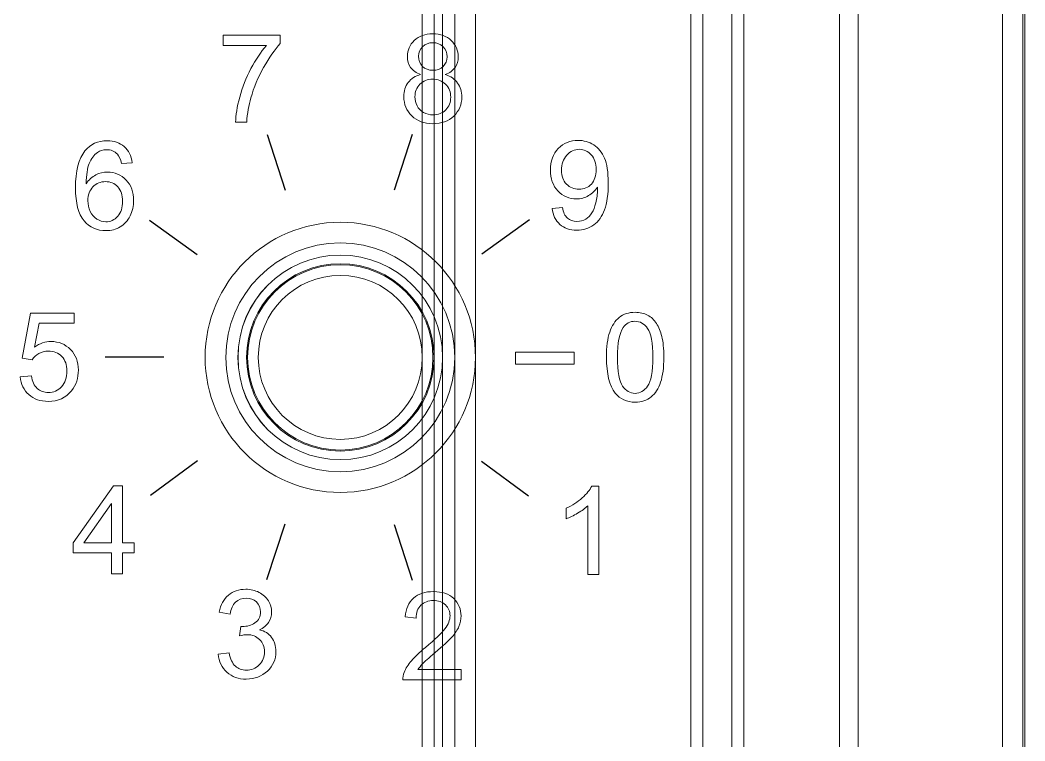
# Model space of a CAD drawing. Header units: millimetres. Extents: x 33157 to 59611, y -29750 to 1750.
# Drawn here: x 53384.19 to 53401.34, y -3656.63 to -3644.32 of the extents above; entities that cross this region are included whole.
import ezdxf

# ---------------------------------------------------------------- set-up
doc = ezdxf.new("R2010")
doc.units = ezdxf.units.MM
doc.layers.add('layer 1', color=7, linetype='Continuous', lineweight=18)

msp = doc.modelspace()

# ---------------------------------------------------------------- linework, layer by layer
at = {"layer": 'layer 1', "lineweight": 9}
for p, q in [((53401.337, -3580.831), (53401.337, -3679.331)), ((53400.957, -3581.495), (53400.957, -3678.667)), ((53401.299, -3581.495), (53401.299, -3678.667)), ((53398.175, -3585.811), (53398.175, -3674.35)), ((53398.491, -3585.811), (53398.491, -3674.35)), ((53395.637, -3586.081), (53395.637, -3674.081)), ((53395.837, -3586.081), (53395.837, -3674.081)), ((53396.337, -3586.081), (53396.337, -3674.081)), ((53396.537, -3586.081), (53396.537, -3674.081))]:
    msp.add_line(p, q, dxfattribs=at)
msp.add_ellipse((53389.652, -3650.081), major_axis=(0, 1.582), ratio=1, dxfattribs=at)
at = {"layer": 'layer 1'}
for points, knots in [([(53387.655, -3644.757), (53387.655, -3644.757), (53387.655, -3644.581), (53387.655, -3644.581), (53387.655, -3644.581), (53388.628, -3644.581), (53388.628, -3644.581), (53388.628, -3644.581), (53388.628, -3644.723), (53388.628, -3644.723), (53388.532, -3644.825), (53388.437, -3644.96), (53388.343, -3645.129), (53388.249, -3645.298), (53388.176, -3645.472), (53388.125, -3645.651), (53388.088, -3645.777), (53388.064, -3645.915), (53388.054, -3646.065), (53388.054, -3646.065), (53387.865, -3646.065), (53387.865, -3646.065), (53387.867, -3645.946), (53387.89, -3645.803), (53387.935, -3645.636), (53387.979, -3645.468), (53388.043, -3645.306), (53388.126, -3645.15), (53388.209, -3644.995), (53388.297, -3644.864), (53388.39, -3644.757), (53388.39, -3644.757), (53387.655, -3644.757), (53387.655, -3644.757)], [0, 0, 0, 0, 140434.019647, 140434.019647, 140434.019647, 280868.039293, 280868.039293, 280868.039293, 421302.05894, 421302.05894, 421302.05894, 561736.078586, 561736.078586, 561736.078586, 702170.098233, 702170.098233, 702170.098233, 842604.11788, 842604.11788, 842604.11788, 983038.137526, 983038.137526, 983038.137526, 1123472.157173, 1123472.157173, 1123472.157173, 1263906.176819, 1263906.176819, 1263906.176819, 1404340.196466, 1404340.196466, 1404340.196466, 1544774.216113, 1544774.216113, 1544774.216113, 1544774.216113]), ([(53391.023, -3645.25), (53390.947, -3645.222), (53390.89, -3645.182), (53390.853, -3645.13), (53390.816, -3645.078), (53390.798, -3645.016), (53390.798, -3644.943), (53390.798, -3644.834), (53390.837, -3644.742), (53390.915, -3644.668), (53390.994, -3644.593), (53391.098, -3644.556), (53391.229, -3644.556), (53391.36, -3644.556), (53391.465, -3644.594), (53391.545, -3644.67), (53391.625, -3644.746), (53391.665, -3644.839), (53391.665, -3644.948), (53391.665, -3645.018), (53391.647, -3645.079), (53391.61, -3645.13), (53391.574, -3645.182), (53391.519, -3645.222), (53391.444, -3645.25), (53391.536, -3645.28), (53391.606, -3645.328), (53391.654, -3645.396), (53391.702, -3645.462), (53391.726, -3645.542), (53391.726, -3645.635), (53391.726, -3645.764), (53391.68, -3645.871), (53391.59, -3645.959), (53391.499, -3646.046), (53391.379, -3646.09), (53391.231, -3646.09), (53391.083, -3646.09), (53390.964, -3646.046), (53390.873, -3645.958), (53390.782, -3645.871), (53390.737, -3645.761), (53390.737, -3645.63), (53390.737, -3645.532), (53390.762, -3645.45), (53390.811, -3645.385), (53390.861, -3645.319), (53390.932, -3645.274), (53391.023, -3645.25)], [0, 0, 0, 0, 138389.854442, 138389.854442, 138389.854442, 276779.708884, 276779.708884, 276779.708884, 415169.563326, 415169.563326, 415169.563326, 553559.417768, 553559.417768, 553559.417768, 691949.27221, 691949.27221, 691949.27221, 830339.126652, 830339.126652, 830339.126652, 968728.981094, 968728.981094, 968728.981094, 1107118.835536, 1107118.835536, 1107118.835536, 1245508.689978, 1245508.689978, 1245508.689978, 1383898.54442, 1383898.54442, 1383898.54442, 1522288.398862, 1522288.398862, 1522288.398862, 1660678.253304, 1660678.253304, 1660678.253304, 1799068.107746, 1799068.107746, 1799068.107746, 1937457.962188, 1937457.962188, 1937457.962188, 2075847.81663, 2075847.81663, 2075847.81663, 2214237.671072, 2214237.671072, 2214237.671072, 2214237.671072]), ([(53390.987, -3644.937), (53390.987, -3645.008), (53391.009, -3645.066), (53391.055, -3645.111), (53391.1, -3645.156), (53391.16, -3645.179), (53391.233, -3645.179), (53391.305, -3645.179), (53391.363, -3645.157), (53391.408, -3645.112), (53391.454, -3645.067), (53391.476, -3645.012), (53391.476, -3644.947), (53391.476, -3644.879), (53391.453, -3644.822), (53391.406, -3644.776), (53391.36, -3644.73), (53391.302, -3644.707), (53391.231, -3644.707), (53391.16, -3644.707), (53391.102, -3644.729), (53391.056, -3644.775), (53391.01, -3644.82), (53390.987, -3644.874), (53390.987, -3644.937)], [0, 0, 0, 0, 143278.871513, 143278.871513, 143278.871513, 286557.743026, 286557.743026, 286557.743026, 429836.61454, 429836.61454, 429836.61454, 573115.486053, 573115.486053, 573115.486053, 716394.357566, 716394.357566, 716394.357566, 859673.229079, 859673.229079, 859673.229079, 1002952.100593, 1002952.100593, 1002952.100593, 1146230.972106, 1146230.972106, 1146230.972106, 1146230.972106]), ([(53390.926, -3645.631), (53390.926, -3645.684), (53390.938, -3645.735), (53390.963, -3645.784), (53390.987, -3645.833), (53391.024, -3645.871), (53391.074, -3645.898), (53391.123, -3645.925), (53391.176, -3645.939), (53391.233, -3645.939), (53391.322, -3645.939), (53391.394, -3645.91), (53391.451, -3645.854), (53391.508, -3645.797), (53391.537, -3645.725), (53391.537, -3645.638), (53391.537, -3645.549), (53391.507, -3645.475), (53391.449, -3645.417), (53391.39, -3645.359), (53391.316, -3645.33), (53391.227, -3645.33), (53391.139, -3645.33), (53391.068, -3645.359), (53391.011, -3645.416), (53390.954, -3645.474), (53390.926, -3645.545), (53390.926, -3645.631)], [0, 0, 0, 0, 141986.630458, 141986.630458, 141986.630458, 283973.260915, 283973.260915, 283973.260915, 425959.891373, 425959.891373, 425959.891373, 567946.52183, 567946.52183, 567946.52183, 709933.152288, 709933.152288, 709933.152288, 851919.782745, 851919.782745, 851919.782745, 993906.413203, 993906.413203, 993906.413203, 1135893.04366, 1135893.04366, 1135893.04366, 1277879.674118, 1277879.674118, 1277879.674118, 1277879.674118]), ([(53386.1, -3646.756), (53386.1, -3646.756), (53385.917, -3646.771), (53385.917, -3646.771), (53385.901, -3646.698), (53385.877, -3646.646), (53385.847, -3646.613), (53385.797, -3646.56), (53385.735, -3646.534), (53385.661, -3646.534), (53385.602, -3646.534), (53385.55, -3646.55), (53385.505, -3646.583), (53385.447, -3646.625), (53385.401, -3646.687), (53385.367, -3646.768), (53385.334, -3646.849), (53385.316, -3646.965), (53385.315, -3647.115), (53385.359, -3647.048), (53385.414, -3646.997), (53385.478, -3646.965), (53385.542, -3646.932), (53385.61, -3646.916), (53385.68, -3646.916), (53385.804, -3646.916), (53385.908, -3646.961), (53385.995, -3647.052), (53386.082, -3647.142), (53386.125, -3647.259), (53386.125, -3647.403), (53386.125, -3647.497), (53386.105, -3647.585), (53386.064, -3647.666), (53386.023, -3647.747), (53385.968, -3647.809), (53385.896, -3647.852), (53385.825, -3647.895), (53385.744, -3647.917), (53385.654, -3647.917), (53385.5, -3647.917), (53385.375, -3647.86), (53385.278, -3647.747), (53385.181, -3647.634), (53385.132, -3647.448), (53385.132, -3647.188), (53385.132, -3646.898), (53385.186, -3646.686), (53385.293, -3646.555), (53385.387, -3646.44), (53385.513, -3646.382), (53385.673, -3646.382), (53385.791, -3646.382), (53385.888, -3646.416), (53385.964, -3646.482), (53386.039, -3646.548), (53386.085, -3646.639), (53386.1, -3646.756)], [0, 0, 0, 0, 137508.418806, 137508.418806, 137508.418806, 275016.837612, 275016.837612, 275016.837612, 412525.256419, 412525.256419, 412525.256419, 550033.675225, 550033.675225, 550033.675225, 687542.094031, 687542.094031, 687542.094031, 825050.512837, 825050.512837, 825050.512837, 962558.931643, 962558.931643, 962558.931643, 1100067.35045, 1100067.35045, 1100067.35045, 1237575.769256, 1237575.769256, 1237575.769256, 1375084.188062, 1375084.188062, 1375084.188062, 1512592.606868, 1512592.606868, 1512592.606868, 1650101.025674, 1650101.025674, 1650101.025674, 1787609.444481, 1787609.444481, 1787609.444481, 1925117.863287, 1925117.863287, 1925117.863287, 2062626.282093, 2062626.282093, 2062626.282093, 2200134.700899, 2200134.700899, 2200134.700899, 2337643.119705, 2337643.119705, 2337643.119705, 2475151.538512, 2475151.538512, 2475151.538512, 2612659.957318, 2612659.957318, 2612659.957318, 2612659.957318]), ([(53393.266, -3647.536), (53393.266, -3647.536), (53393.442, -3647.521), (53393.442, -3647.521), (53393.457, -3647.604), (53393.486, -3647.664), (53393.528, -3647.702), (53393.57, -3647.739), (53393.625, -3647.758), (53393.691, -3647.758), (53393.748, -3647.758), (53393.798, -3647.745), (53393.841, -3647.719), (53393.884, -3647.693), (53393.919, -3647.658), (53393.946, -3647.615), (53393.973, -3647.571), (53393.995, -3647.513), (53394.014, -3647.439), (53394.032, -3647.365), (53394.042, -3647.29), (53394.042, -3647.213), (53394.042, -3647.205), (53394.041, -3647.192), (53394.041, -3647.176), (53394.004, -3647.235), (53393.953, -3647.283), (53393.89, -3647.319), (53393.826, -3647.356), (53393.757, -3647.374), (53393.682, -3647.374), (53393.558, -3647.374), (53393.453, -3647.329), (53393.367, -3647.239), (53393.281, -3647.149), (53393.238, -3647.03), (53393.238, -3646.882), (53393.238, -3646.73), (53393.283, -3646.607), (53393.373, -3646.514), (53393.463, -3646.421), (53393.575, -3646.375), (53393.71, -3646.375), (53393.808, -3646.375), (53393.897, -3646.401), (53393.978, -3646.454), (53394.059, -3646.506), (53394.12, -3646.581), (53394.162, -3646.679), (53394.204, -3646.776), (53394.225, -3646.917), (53394.225, -3647.101), (53394.225, -3647.294), (53394.205, -3647.446), (53394.163, -3647.56), (53394.121, -3647.674), (53394.059, -3647.761), (53393.977, -3647.82), (53393.895, -3647.88), (53393.798, -3647.909), (53393.688, -3647.909), (53393.57, -3647.909), (53393.474, -3647.877), (53393.4, -3647.811), (53393.326, -3647.746), (53393.281, -3647.654), (53393.266, -3647.536)], [0, 0, 0, 0, 137065.284537, 137065.284537, 137065.284537, 274130.569074, 274130.569074, 274130.569074, 411195.853611, 411195.853611, 411195.853611, 548261.138148, 548261.138148, 548261.138148, 685326.422685, 685326.422685, 685326.422685, 822391.707222, 822391.707222, 822391.707222, 959456.991758, 959456.991758, 959456.991758, 1096522.276295, 1096522.276295, 1096522.276295, 1233587.560832, 1233587.560832, 1233587.560832, 1370652.845369, 1370652.845369, 1370652.845369, 1507718.129906, 1507718.129906, 1507718.129906, 1644783.414443, 1644783.414443, 1644783.414443, 1781848.69898, 1781848.69898, 1781848.69898, 1918913.983517, 1918913.983517, 1918913.983517, 2055979.268054, 2055979.268054, 2055979.268054, 2193044.552591, 2193044.552591, 2193044.552591, 2330109.837128, 2330109.837128, 2330109.837128, 2467175.121665, 2467175.121665, 2467175.121665, 2604240.406202, 2604240.406202, 2604240.406202, 2741305.690739, 2741305.690739, 2741305.690739, 2878370.975275, 2878370.975275, 2878370.975275, 3015436.259812, 3015436.259812, 3015436.259812, 3015436.259812]), ([(53394.019, -3646.873), (53394.019, -3646.767), (53393.991, -3646.683), (53393.935, -3646.621), (53393.88, -3646.559), (53393.812, -3646.528), (53393.732, -3646.528), (53393.65, -3646.528), (53393.578, -3646.561), (53393.518, -3646.628), (53393.457, -3646.695), (53393.427, -3646.782), (53393.427, -3646.888), (53393.427, -3646.984), (53393.456, -3647.061), (53393.513, -3647.121), (53393.57, -3647.181), (53393.642, -3647.21), (53393.727, -3647.21), (53393.812, -3647.21), (53393.882, -3647.181), (53393.937, -3647.121), (53393.992, -3647.061), (53394.019, -3646.978), (53394.019, -3646.873)], [0, 0, 0, 0, 143287.418877, 143287.418877, 143287.418877, 286574.837754, 286574.837754, 286574.837754, 429862.25663, 429862.25663, 429862.25663, 573149.675507, 573149.675507, 573149.675507, 716437.094384, 716437.094384, 716437.094384, 859724.513261, 859724.513261, 859724.513261, 1003011.932138, 1003011.932138, 1003011.932138, 1146299.351015, 1146299.351015, 1146299.351015, 1146299.351015]), ([(53385.344, -3647.405), (53385.344, -3647.468), (53385.358, -3647.529), (53385.385, -3647.587), (53385.412, -3647.645), (53385.449, -3647.689), (53385.497, -3647.72), (53385.546, -3647.75), (53385.597, -3647.766), (53385.651, -3647.766), (53385.73, -3647.766), (53385.797, -3647.734), (53385.853, -3647.671), (53385.908, -3647.608), (53385.936, -3647.523), (53385.936, -3647.415), (53385.936, -3647.311), (53385.908, -3647.229), (53385.854, -3647.169), (53385.799, -3647.109), (53385.729, -3647.079), (53385.644, -3647.079), (53385.56, -3647.079), (53385.489, -3647.109), (53385.431, -3647.169), (53385.373, -3647.229), (53385.344, -3647.307), (53385.344, -3647.405)], [0, 0, 0, 0, 141974.638134, 141974.638134, 141974.638134, 283949.276268, 283949.276268, 283949.276268, 425923.914402, 425923.914402, 425923.914402, 567898.552535, 567898.552535, 567898.552535, 709873.190669, 709873.190669, 709873.190669, 851847.828803, 851847.828803, 851847.828803, 993822.466937, 993822.466937, 993822.466937, 1135797.105071, 1135797.105071, 1135797.105071, 1277771.743205, 1277771.743205, 1277771.743205, 1277771.743205]), ([(53384.187, -3650.412), (53384.187, -3650.412), (53384.38, -3650.398), (53384.38, -3650.398), (53384.394, -3650.492), (53384.428, -3650.563), (53384.48, -3650.61), (53384.531, -3650.657), (53384.595, -3650.681), (53384.669, -3650.681), (53384.759, -3650.681), (53384.834, -3650.648), (53384.896, -3650.581), (53384.956, -3650.514), (53384.987, -3650.425), (53384.987, -3650.314), (53384.987, -3650.209), (53384.958, -3650.126), (53384.899, -3650.065), (53384.841, -3650.004), (53384.764, -3649.974), (53384.667, -3649.974), (53384.608, -3649.974), (53384.554, -3649.987), (53384.507, -3650.015), (53384.459, -3650.042), (53384.422, -3650.077), (53384.395, -3650.121), (53384.395, -3650.121), (53384.22, -3650.095), (53384.22, -3650.095), (53384.22, -3650.095), (53384.365, -3649.323), (53384.365, -3649.323), (53384.365, -3649.323), (53385.111, -3649.323), (53385.111, -3649.323), (53385.111, -3649.323), (53385.111, -3649.499), (53385.111, -3649.499), (53385.111, -3649.499), (53384.513, -3649.499), (53384.513, -3649.499), (53384.513, -3649.499), (53384.433, -3649.905), (53384.433, -3649.905), (53384.523, -3649.842), (53384.617, -3649.81), (53384.716, -3649.81), (53384.847, -3649.81), (53384.957, -3649.856), (53385.047, -3649.946), (53385.137, -3650.037), (53385.182, -3650.154), (53385.182, -3650.297), (53385.182, -3650.433), (53385.143, -3650.551), (53385.064, -3650.65), (53384.967, -3650.771), (53384.836, -3650.832), (53384.669, -3650.832), (53384.533, -3650.832), (53384.421, -3650.794), (53384.335, -3650.717), (53384.249, -3650.641), (53384.199, -3650.539), (53384.187, -3650.412)], [0, 0, 0, 0, 137045.844073, 137045.844073, 137045.844073, 274091.688146, 274091.688146, 274091.688146, 411137.532218, 411137.532218, 411137.532218, 548183.376291, 548183.376291, 548183.376291, 685229.220364, 685229.220364, 685229.220364, 822275.064437, 822275.064437, 822275.064437, 959320.908509, 959320.908509, 959320.908509, 1096366.752582, 1096366.752582, 1096366.752582, 1233412.596655, 1233412.596655, 1233412.596655, 1370458.440728, 1370458.440728, 1370458.440728, 1507504.2848, 1507504.2848, 1507504.2848, 1644550.128873, 1644550.128873, 1644550.128873, 1781595.972946, 1781595.972946, 1781595.972946, 1918641.817019, 1918641.817019, 1918641.817019, 2055687.661091, 2055687.661091, 2055687.661091, 2192733.505164, 2192733.505164, 2192733.505164, 2329779.349237, 2329779.349237, 2329779.349237, 2466825.19331, 2466825.19331, 2466825.19331, 2603871.037382, 2603871.037382, 2603871.037382, 2740916.881455, 2740916.881455, 2740916.881455, 2877962.725528, 2877962.725528, 2877962.725528, 3015008.569601, 3015008.569601, 3015008.569601, 3015008.569601]), ([(53394.195, -3650.079), (53394.195, -3649.901), (53394.213, -3649.758), (53394.25, -3649.65), (53394.287, -3649.541), (53394.341, -3649.457), (53394.413, -3649.399), (53394.485, -3649.34), (53394.575, -3649.311), (53394.684, -3649.311), (53394.765, -3649.311), (53394.836, -3649.327), (53394.897, -3649.36), (53394.958, -3649.392), (53395.008, -3649.439), (53395.047, -3649.501), (53395.087, -3649.561), (53395.117, -3649.636), (53395.14, -3649.724), (53395.162, -3649.812), (53395.174, -3649.93), (53395.174, -3650.079), (53395.174, -3650.255), (53395.155, -3650.398), (53395.119, -3650.506), (53395.083, -3650.615), (53395.029, -3650.699), (53394.957, -3650.757), (53394.885, -3650.816), (53394.794, -3650.846), (53394.684, -3650.846), (53394.54, -3650.846), (53394.426, -3650.794), (53394.344, -3650.691), (53394.245, -3650.565), (53394.195, -3650.361), (53394.195, -3650.079)], [0, 0, 0, 0, 140034.673154, 140034.673154, 140034.673154, 280069.346308, 280069.346308, 280069.346308, 420104.019462, 420104.019462, 420104.019462, 560138.692617, 560138.692617, 560138.692617, 700173.365771, 700173.365771, 700173.365771, 840208.038925, 840208.038925, 840208.038925, 980242.712079, 980242.712079, 980242.712079, 1120277.385233, 1120277.385233, 1120277.385233, 1260312.058387, 1260312.058387, 1260312.058387, 1400346.731541, 1400346.731541, 1400346.731541, 1540381.404696, 1540381.404696, 1540381.404696, 1680416.07785, 1680416.07785, 1680416.07785, 1680416.07785]), ([(53394.384, -3650.08), (53394.384, -3650.327), (53394.413, -3650.491), (53394.471, -3650.572), (53394.528, -3650.654), (53394.6, -3650.695), (53394.684, -3650.695), (53394.769, -3650.695), (53394.841, -3650.654), (53394.898, -3650.572), (53394.956, -3650.49), (53394.985, -3650.326), (53394.985, -3650.08), (53394.985, -3649.832), (53394.956, -3649.668), (53394.898, -3649.587), (53394.841, -3649.505), (53394.769, -3649.464), (53394.682, -3649.464), (53394.598, -3649.464), (53394.53, -3649.501), (53394.479, -3649.572), (53394.416, -3649.664), (53394.384, -3649.833), (53394.384, -3650.08)], [0, 0, 0, 0, 143294.439088, 143294.439088, 143294.439088, 286588.878177, 286588.878177, 286588.878177, 429883.317265, 429883.317265, 429883.317265, 573177.756354, 573177.756354, 573177.756354, 716472.195442, 716472.195442, 716472.195442, 859766.634531, 859766.634531, 859766.634531, 1003061.073619, 1003061.073619, 1003061.073619, 1146355.512708, 1146355.512708, 1146355.512708, 1146355.512708]), ([(53385.748, -3653.779), (53385.748, -3653.779), (53385.748, -3653.42), (53385.748, -3653.42), (53385.748, -3653.42), (53385.095, -3653.42), (53385.095, -3653.42), (53385.095, -3653.42), (53385.095, -3653.25), (53385.095, -3653.25), (53385.095, -3653.25), (53385.781, -3652.276), (53385.781, -3652.276), (53385.781, -3652.276), (53385.932, -3652.276), (53385.932, -3652.276), (53385.932, -3652.276), (53385.932, -3653.25), (53385.932, -3653.25), (53385.932, -3653.25), (53386.136, -3653.25), (53386.136, -3653.25), (53386.136, -3653.25), (53386.136, -3653.42), (53386.136, -3653.42), (53386.136, -3653.42), (53385.932, -3653.42), (53385.932, -3653.42), (53385.932, -3653.42), (53385.932, -3653.779), (53385.932, -3653.779), (53385.932, -3653.779), (53385.748, -3653.779), (53385.748, -3653.779)], [0, 0, 0, 0, 140438.116993, 140438.116993, 140438.116993, 280876.233986, 280876.233986, 280876.233986, 421314.35098, 421314.35098, 421314.35098, 561752.467973, 561752.467973, 561752.467973, 702190.584966, 702190.584966, 702190.584966, 842628.701959, 842628.701959, 842628.701959, 983066.818953, 983066.818953, 983066.818953, 1123504.935946, 1123504.935946, 1123504.935946, 1263943.052939, 1263943.052939, 1263943.052939, 1404381.169932, 1404381.169932, 1404381.169932, 1544819.286926, 1544819.286926, 1544819.286926, 1544819.286926]), ([(53394.063, -3653.79), (53394.063, -3653.79), (53393.878, -3653.79), (53393.878, -3653.79), (53393.878, -3653.79), (53393.878, -3652.614), (53393.878, -3652.614), (53393.834, -3652.656), (53393.776, -3652.699), (53393.703, -3652.741), (53393.631, -3652.783), (53393.566, -3652.815), (53393.509, -3652.836), (53393.509, -3652.836), (53393.509, -3652.658), (53393.509, -3652.658), (53393.612, -3652.609), (53393.702, -3652.551), (53393.78, -3652.481), (53393.857, -3652.412), (53393.912, -3652.346), (53393.944, -3652.28), (53393.944, -3652.28), (53394.063, -3652.28), (53394.063, -3652.28), (53394.063, -3652.28), (53394.063, -3653.79), (53394.063, -3653.79)], [0, 0, 0, 0, 142001.650533, 142001.650533, 142001.650533, 284003.301066, 284003.301066, 284003.301066, 426004.951599, 426004.951599, 426004.951599, 568006.602133, 568006.602133, 568006.602133, 710008.252666, 710008.252666, 710008.252666, 852009.903199, 852009.903199, 852009.903199, 994011.553732, 994011.553732, 994011.553732, 1136013.204265, 1136013.204265, 1136013.204265, 1278014.854798, 1278014.854798, 1278014.854798, 1278014.854798]), ([(53385.748, -3653.25), (53385.748, -3653.25), (53385.748, -3652.574), (53385.748, -3652.574), (53385.748, -3652.574), (53385.276, -3653.25), (53385.276, -3653.25), (53385.276, -3653.25), (53385.748, -3653.25), (53385.748, -3653.25)], [0, 0, 0, 0, 158946.635184, 158946.635184, 158946.635184, 317893.270369, 317893.270369, 317893.270369, 476839.905553, 476839.905553, 476839.905553, 476839.905553]), ([(53387.568, -3655.151), (53387.568, -3655.151), (53387.753, -3655.126), (53387.753, -3655.126), (53387.774, -3655.231), (53387.81, -3655.306), (53387.861, -3655.353), (53387.911, -3655.399), (53387.974, -3655.422), (53388.047, -3655.422), (53388.135, -3655.422), (53388.209, -3655.392), (53388.268, -3655.332), (53388.328, -3655.271), (53388.357, -3655.197), (53388.357, -3655.108), (53388.357, -3655.023), (53388.33, -3654.953), (53388.274, -3654.898), (53388.219, -3654.843), (53388.149, -3654.816), (53388.063, -3654.816), (53388.028, -3654.816), (53387.984, -3654.823), (53387.932, -3654.836), (53387.932, -3654.836), (53387.953, -3654.675), (53387.953, -3654.675), (53387.965, -3654.676), (53387.975, -3654.677), (53387.983, -3654.677), (53388.062, -3654.677), (53388.132, -3654.656), (53388.196, -3654.615), (53388.259, -3654.574), (53388.29, -3654.511), (53388.29, -3654.426), (53388.29, -3654.359), (53388.267, -3654.303), (53388.221, -3654.258), (53388.176, -3654.214), (53388.116, -3654.192), (53388.044, -3654.192), (53387.972, -3654.192), (53387.912, -3654.215), (53387.864, -3654.26), (53387.816, -3654.306), (53387.785, -3654.374), (53387.772, -3654.465), (53387.772, -3654.465), (53387.587, -3654.431), (53387.587, -3654.431), (53387.61, -3654.307), (53387.661, -3654.211), (53387.741, -3654.143), (53387.821, -3654.075), (53387.92, -3654.041), (53388.039, -3654.041), (53388.121, -3654.041), (53388.197, -3654.058), (53388.266, -3654.094), (53388.335, -3654.129), (53388.388, -3654.177), (53388.424, -3654.237), (53388.461, -3654.298), (53388.479, -3654.362), (53388.479, -3654.43), (53388.479, -3654.495), (53388.462, -3654.554), (53388.427, -3654.607), (53388.392, -3654.66), (53388.34, -3654.703), (53388.272, -3654.734), (53388.361, -3654.754), (53388.43, -3654.797), (53388.479, -3654.862), (53388.528, -3654.926), (53388.553, -3655.007), (53388.553, -3655.104), (53388.553, -3655.235), (53388.505, -3655.347), (53388.409, -3655.438), (53388.313, -3655.53), (53388.192, -3655.575), (53388.046, -3655.575), (53387.914, -3655.575), (53387.804, -3655.536), (53387.717, -3655.457), (53387.63, -3655.378), (53387.58, -3655.276), (53387.568, -3655.151)], [0, 0, 0, 0, 136112.49794, 136112.49794, 136112.49794, 272224.99588, 272224.99588, 272224.99588, 408337.49382, 408337.49382, 408337.49382, 544449.99176, 544449.99176, 544449.99176, 680562.4897, 680562.4897, 680562.4897, 816674.98764, 816674.98764, 816674.98764, 952787.48558, 952787.48558, 952787.48558, 1088899.98352, 1088899.98352, 1088899.98352, 1225012.48146, 1225012.48146, 1225012.48146, 1361124.979401, 1361124.979401, 1361124.979401, 1497237.477341, 1497237.477341, 1497237.477341, 1633349.975281, 1633349.975281, 1633349.975281, 1769462.473221, 1769462.473221, 1769462.473221, 1905574.971161, 1905574.971161, 1905574.971161, 2041687.469101, 2041687.469101, 2041687.469101, 2177799.967041, 2177799.967041, 2177799.967041, 2313912.464981, 2313912.464981, 2313912.464981, 2450024.962921, 2450024.962921, 2450024.962921, 2586137.460861, 2586137.460861, 2586137.460861, 2722249.958801, 2722249.958801, 2722249.958801, 2858362.456741, 2858362.456741, 2858362.456741, 2994474.954681, 2994474.954681, 2994474.954681, 3130587.452621, 3130587.452621, 3130587.452621, 3266699.950561, 3266699.950561, 3266699.950561, 3402812.448501, 3402812.448501, 3402812.448501, 3538924.946441, 3538924.946441, 3538924.946441, 3675037.444381, 3675037.444381, 3675037.444381, 3811149.942322, 3811149.942322, 3811149.942322, 3947262.440262, 3947262.440262, 3947262.440262, 4083374.938202, 4083374.938202, 4083374.938202, 4083374.938202]), ([(53391.716, -3655.413), (53391.716, -3655.413), (53391.716, -3655.589), (53391.716, -3655.589), (53391.716, -3655.589), (53390.721, -3655.589), (53390.721, -3655.589), (53390.72, -3655.545), (53390.727, -3655.502), (53390.743, -3655.461), (53390.768, -3655.393), (53390.809, -3655.326), (53390.866, -3655.261), (53390.922, -3655.195), (53391.002, -3655.12), (53391.107, -3655.034), (53391.27, -3654.9), (53391.38, -3654.794), (53391.438, -3654.716), (53391.496, -3654.637), (53391.525, -3654.563), (53391.525, -3654.493), (53391.525, -3654.42), (53391.499, -3654.359), (53391.446, -3654.308), (53391.394, -3654.258), (53391.325, -3654.233), (53391.241, -3654.233), (53391.152, -3654.233), (53391.08, -3654.26), (53391.027, -3654.313), (53390.973, -3654.366), (53390.946, -3654.439), (53390.946, -3654.533), (53390.946, -3654.533), (53390.757, -3654.514), (53390.757, -3654.514), (53390.77, -3654.373), (53390.819, -3654.265), (53390.903, -3654.191), (53390.988, -3654.117), (53391.102, -3654.08), (53391.245, -3654.08), (53391.389, -3654.08), (53391.504, -3654.12), (53391.588, -3654.2), (53391.672, -3654.28), (53391.714, -3654.379), (53391.714, -3654.497), (53391.714, -3654.558), (53391.702, -3654.617), (53391.677, -3654.675), (53391.653, -3654.733), (53391.612, -3654.794), (53391.555, -3654.859), (53391.497, -3654.923), (53391.402, -3655.011), (53391.27, -3655.123), (53391.159, -3655.216), (53391.088, -3655.279), (53391.056, -3655.313), (53391.025, -3655.346), (53390.999, -3655.379), (53390.978, -3655.413), (53390.978, -3655.413), (53391.716, -3655.413), (53391.716, -3655.413)], [0, 0, 0, 0, 137067.900887, 137067.900887, 137067.900887, 274135.801774, 274135.801774, 274135.801774, 411203.70266, 411203.70266, 411203.70266, 548271.603547, 548271.603547, 548271.603547, 685339.504434, 685339.504434, 685339.504434, 822407.405321, 822407.405321, 822407.405321, 959475.306207, 959475.306207, 959475.306207, 1096543.207094, 1096543.207094, 1096543.207094, 1233611.107981, 1233611.107981, 1233611.107981, 1370679.008868, 1370679.008868, 1370679.008868, 1507746.909754, 1507746.909754, 1507746.909754, 1644814.810641, 1644814.810641, 1644814.810641, 1781882.711528, 1781882.711528, 1781882.711528, 1918950.612415, 1918950.612415, 1918950.612415, 2056018.513302, 2056018.513302, 2056018.513302, 2193086.414188, 2193086.414188, 2193086.414188, 2330154.315075, 2330154.315075, 2330154.315075, 2467222.215962, 2467222.215962, 2467222.215962, 2604290.116849, 2604290.116849, 2604290.116849, 2741358.017735, 2741358.017735, 2741358.017735, 2878425.918622, 2878425.918622, 2878425.918622, 3015493.819509, 3015493.819509, 3015493.819509, 3015493.819509])]:
    msp.add_open_spline(points, degree=3, knots=knots, dxfattribs=at)
at = {"layer": 'layer 1', "lineweight": 25}
for points in [[(53388.402, -3646.274), (53388.402, -3646.274), (53388.712, -3647.225), (53388.712, -3647.225)], [(53390.879, -3646.274), (53390.879, -3646.274), (53390.569, -3647.225), (53390.569, -3647.225)], [(53386.398, -3647.736), (53386.398, -3647.736), (53387.209, -3648.322), (53387.209, -3648.322)], [(53392.879, -3647.73), (53392.879, -3647.73), (53392.069, -3648.318), (53392.069, -3648.318)], [(53386.641, -3650.079), (53386.641, -3650.079), (53385.641, -3650.079), (53385.641, -3650.079)], [(53387.217, -3651.848), (53387.217, -3651.848), (53386.41, -3652.437), (53386.41, -3652.437)], [(53392.06, -3651.852), (53392.06, -3651.852), (53392.867, -3652.443), (53392.867, -3652.443)], [(53388.703, -3652.929), (53388.703, -3652.929), (53388.391, -3653.88), (53388.391, -3653.88)], [(53390.57, -3652.932), (53390.57, -3652.932), (53390.879, -3653.883), (53390.879, -3653.883)]]:
    msp.add_open_spline(points, degree=3, dxfattribs=at)
at = {"layer": 'layer 1', "lineweight": 9}
for points, knots in [([(53391.959, -3650.081), (53391.959, -3648.807), (53390.926, -3647.774), (53389.652, -3647.774), (53388.378, -3647.774), (53387.345, -3648.807), (53387.345, -3650.081), (53387.345, -3651.355), (53388.378, -3652.388), (53389.652, -3652.388), (53390.926, -3652.388), (53391.959, -3651.355), (53391.959, -3650.081), (53391.959, -3588.924), (53391.959, -3711.238), (53391.959, -3650.081)], [0, 0, 0, 0, 153049.151697, 153049.151697, 153049.151697, 306098.303394, 306098.303394, 306098.303394, 459147.45509, 459147.45509, 459147.45509, 612196.606787, 612196.606787, 612196.606787, 612202.728753, 612202.728753, 612202.728753, 612202.728753]), ([(53391.959, -3650.081), (53391.959, -3648.807), (53390.926, -3647.774), (53389.652, -3647.774), (53388.378, -3647.774), (53387.345, -3648.807), (53387.345, -3650.081), (53387.345, -3651.355), (53388.378, -3652.388), (53389.652, -3652.388), (53390.926, -3652.388), (53391.959, -3651.355), (53391.959, -3650.081), (53391.959, -3588.924), (53391.959, -3711.238), (53391.959, -3650.081)], [0, 0, 0, 0, 153049.151973, 153049.151973, 153049.151973, 306098.303946, 306098.303946, 306098.303946, 459147.455919, 459147.455919, 459147.455919, 612196.607892, 612196.607892, 612196.607892, 612202.729858, 612202.729858, 612202.729858, 612202.729858]), ([(53391.959, -3650.081), (53391.959, -3648.807), (53390.926, -3647.774), (53389.652, -3647.774), (53388.378, -3647.774), (53387.345, -3648.807), (53387.345, -3650.081), (53387.345, -3651.355), (53388.378, -3652.388), (53389.652, -3652.388), (53390.926, -3652.388), (53391.959, -3651.355), (53391.959, -3650.081), (53391.959, -3588.924), (53391.959, -3711.238), (53391.959, -3650.081)], [0, 0, 0, 0, 153049.152249, 153049.152249, 153049.152249, 306098.304499, 306098.304499, 306098.304499, 459147.456748, 459147.456748, 459147.456748, 612196.608998, 612196.608998, 612196.608998, 612202.730964, 612202.730964, 612202.730964, 612202.730964]), ([(53391.606, -3650.081), (53391.606, -3649.002), (53390.731, -3648.127), (53389.652, -3648.127), (53388.573, -3648.127), (53387.698, -3649.002), (53387.698, -3650.081), (53387.698, -3651.16), (53388.573, -3652.034), (53389.652, -3652.034), (53390.731, -3652.034), (53391.606, -3651.16), (53391.606, -3650.081), (53391.606, -3598.294), (53391.606, -3701.868), (53391.606, -3650.081)], [0, 0, 0, 0, 153050.467708, 153050.467708, 153050.467708, 306100.935417, 306100.935417, 306100.935417, 459151.403125, 459151.403125, 459151.403125, 612201.870833, 612201.870833, 612201.870833, 612207.992852, 612207.992852, 612207.992852, 612207.992852]), ([(53391.605, -3650.081), (53391.605, -3649.002), (53390.731, -3648.127), (53389.652, -3648.127), (53388.573, -3648.127), (53387.698, -3649.002), (53387.698, -3650.081), (53387.698, -3651.16), (53388.573, -3652.034), (53389.652, -3652.034), (53390.731, -3652.034), (53391.605, -3651.16), (53391.605, -3650.081), (53391.605, -3598.294), (53391.605, -3701.868), (53391.605, -3650.081)], [0, 0, 0, 0, 153050.467432, 153050.467432, 153050.467432, 306100.934864, 306100.934864, 306100.934864, 459151.402296, 459151.402296, 459151.402296, 612201.869728, 612201.869728, 612201.869728, 612207.991747, 612207.991747, 612207.991747, 612207.991747]), ([(53391.398, -3650.081), (53391.398, -3649.116), (53390.617, -3648.334), (53389.652, -3648.334), (53388.687, -3648.334), (53387.906, -3649.116), (53387.906, -3650.081), (53387.906, -3651.045), (53388.687, -3651.827), (53389.652, -3651.827), (53390.617, -3651.827), (53391.398, -3651.045), (53391.398, -3650.081), (53391.398, -3603.785), (53391.398, -3696.377), (53391.398, -3650.081)], [0, 0, 0, 0, 153051.238247, 153051.238247, 153051.238247, 306102.476494, 306102.476494, 306102.476494, 459153.714741, 459153.714741, 459153.714741, 612204.952989, 612204.952989, 612204.952989, 612211.075038, 612211.075038, 612211.075038, 612211.075038]), ([(53391.398, -3650.081), (53391.398, -3649.116), (53390.616, -3648.334), (53389.652, -3648.334), (53388.687, -3648.334), (53387.905, -3649.116), (53387.905, -3650.081), (53387.905, -3651.045), (53388.687, -3651.827), (53389.652, -3651.827), (53390.616, -3651.827), (53391.398, -3651.045), (53391.398, -3650.081), (53391.398, -3603.785), (53391.398, -3696.377), (53391.398, -3650.081)], [0, 0, 0, 0, 153051.237971, 153051.237971, 153051.237971, 306102.475942, 306102.475942, 306102.475942, 459153.713912, 459153.713912, 459153.713912, 612204.951883, 612204.951883, 612204.951883, 612211.073933, 612211.073933, 612211.073933, 612211.073933]), ([(53391.252, -3650.081), (53391.252, -3649.197), (53390.536, -3648.481), (53389.652, -3648.481), (53388.768, -3648.481), (53388.052, -3649.197), (53388.052, -3650.081), (53388.052, -3650.964), (53388.768, -3651.681), (53389.652, -3651.681), (53390.536, -3651.681), (53391.252, -3650.964), (53391.252, -3650.081), (53391.252, -3607.668), (53391.252, -3692.494), (53391.252, -3650.081)], [0, 0, 0, 0, 185958.439619, 185958.439619, 185958.439619, 371916.879238, 371916.879238, 371916.879238, 557875.318858, 557875.318858, 557875.318858, 743833.758477, 743833.758477, 743833.758477, 743844.277875, 743844.277875, 743844.277875, 743844.277875]), ([(53391.252, -3650.081), (53391.252, -3649.197), (53390.535, -3648.481), (53389.652, -3648.481), (53388.768, -3648.481), (53388.052, -3649.197), (53388.052, -3650.081), (53388.052, -3650.964), (53388.768, -3651.681), (53389.652, -3651.681), (53390.535, -3651.681), (53391.252, -3650.964), (53391.252, -3650.081), (53391.252, -3607.668), (53391.252, -3692.494), (53391.252, -3650.081)], [0, 0, 0, 0, 185958.438946, 185958.438946, 185958.438946, 371916.877892, 371916.877892, 371916.877892, 557875.316838, 557875.316838, 557875.316838, 743833.755784, 743833.755784, 743833.755784, 743844.275182, 743844.275182, 743844.275182, 743844.275182]), ([(53391.252, -3650.081), (53391.252, -3649.197), (53390.536, -3648.481), (53389.652, -3648.481), (53388.768, -3648.481), (53388.052, -3649.197), (53388.052, -3650.081), (53388.052, -3650.964), (53388.768, -3651.681), (53389.652, -3651.681), (53390.536, -3651.681), (53391.252, -3650.964), (53391.252, -3650.081), (53391.252, -3607.668), (53391.252, -3692.494), (53391.252, -3650.081)], [0, 0, 0, 0, 185958.439283, 185958.439283, 185958.439283, 371916.878565, 371916.878565, 371916.878565, 557875.317848, 557875.317848, 557875.317848, 743833.75713, 743833.75713, 743833.75713, 743844.276528, 743844.276528, 743844.276528, 743844.276528]), ([(53391.052, -3650.081), (53391.052, -3649.308), (53390.425, -3648.681), (53389.652, -3648.681), (53388.879, -3648.681), (53388.252, -3649.308), (53388.252, -3650.081), (53388.252, -3650.854), (53388.879, -3651.481), (53389.652, -3651.481), (53390.425, -3651.481), (53391.052, -3650.854), (53391.052, -3650.081), (53391.052, -3612.967), (53391.052, -3687.19), (53391.052, -3650.081)], [0, 0, 0, 0, 185959.5358, 185959.5358, 185959.5358, 371919.0716, 371919.0716, 371919.0716, 557878.6074, 557878.6074, 557878.6074, 743838.1432, 743838.1432, 743838.1432, 743848.66266, 743848.66266, 743848.66266, 743848.66266]), ([(53391.052, -3650.081), (53391.052, -3649.308), (53390.425, -3648.681), (53389.652, -3648.681), (53388.879, -3648.681), (53388.252, -3649.308), (53388.252, -3650.081), (53388.252, -3650.854), (53388.879, -3651.481), (53389.652, -3651.481), (53390.425, -3651.481), (53391.052, -3650.854), (53391.052, -3650.081), (53391.052, -3612.967), (53391.052, -3687.19), (53391.052, -3650.081)], [0, 0, 0, 0, 185959.535463, 185959.535463, 185959.535463, 371919.070927, 371919.070927, 371919.070927, 557878.60639, 557878.60639, 557878.60639, 743838.141853, 743838.141853, 743838.141853, 743848.661313, 743848.661313, 743848.661313, 743848.661313])]:
    msp.add_open_spline(points, degree=3, knots=knots, dxfattribs=at)
at = {"layer": 'layer 1', "lineweight": 0}
msp.add_open_spline([(53392.641, -3649.992), (53392.641, -3649.992), (53392.641, -3650.195), (53392.641, -3650.195), (53392.641, -3650.195), (53393.641, -3650.195), (53393.641, -3650.195), (53393.641, -3650.195), (53393.641, -3649.992), (53393.641, -3649.992), (53393.641, -3649.992), (53392.641, -3649.992), (53392.641, -3649.992)], degree=3, knots=[0, 0, 0, 0, 153068.119565, 153068.119565, 153068.119565, 306136.239131, 306136.239131, 306136.239131, 459204.358696, 459204.358696, 459204.358696, 612272.478261, 612272.478261, 612272.478261, 612272.478261], dxfattribs=at)

doc.saveas('drawing.dxf')
